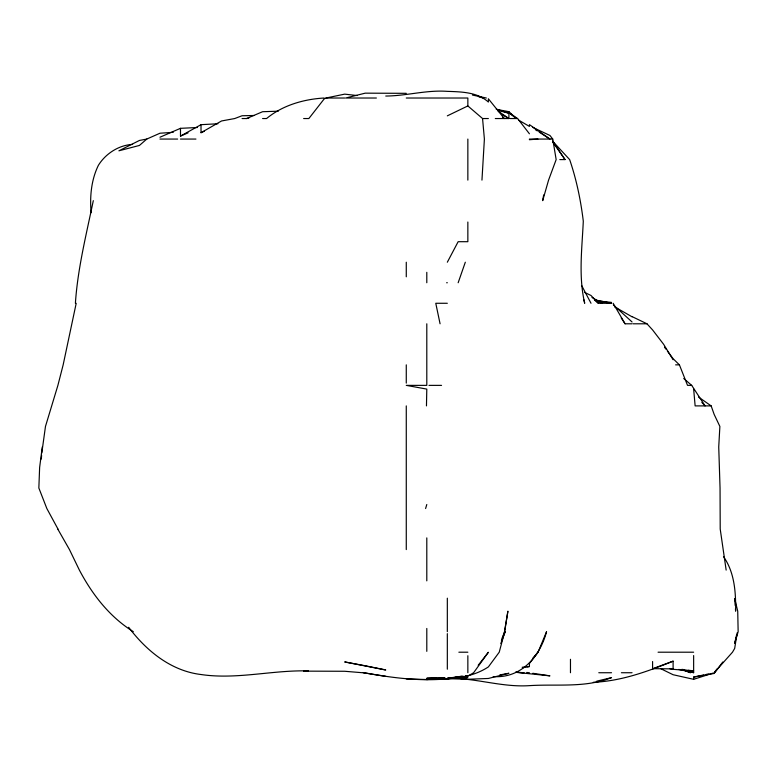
<?xml version="1.0" encoding="UTF-8"?>
<svg xmlns="http://www.w3.org/2000/svg" width="777" height="777" viewBox="0 0 777 777"><rect width="100%" height="100%" fill="white"/><g stroke="black" fill="none" stroke-linecap="round" stroke-linejoin="round"><path stroke-width="1.17" d="M426.466 405.895L426.796 389.102L406.274 385.373L426.796 385.373L426.796 323.795M481.954 180.118L484.392 139.064L482.556 118.541L467.851 105.934L467.851 98.019L406.274 98.019M75.398 303.273C77.69 268.58 86.296 234.615 93.308 200.641M41.317 459.022L41.608 455.4M41.803 452.991L45.474 426.427L57.896 385.373L63.16 364.85L76.204 303.273M42.288 446.95L39.627 467.472L38.85 488.005L46.843 508.527L57.984 529.05M737.13 632.876L734.683 648.426L732.488 652.204L714.16 672.736L716.986 668.997M504.661 630.545L507.905 611.159L504.671 631.682L499.232 652.204L488.374 666.919C470.182 678.875 447.834 679.535 426.796 678.36L443.706 677.923M543.667 194.94L542.686 200.641L548.572 180.118L556.157 159.596L552.748 139.064L549.951 135.48L532.672 127.35M736.528 635.159L734.683 643.288L738.15 631.682L737.723 611.159L734.683 598.62L735.188 605.458M425.602 508.527L426.796 504.506M501.418 640.802L504.477 631.682M458.158 282.75L465.316 262.218M500.806 643.56L505.225 631.682L502.146 638.16M529.428 663.5L538.053 652.204L546.552 631.682C539.957 656.75 520.92 678.603 493.201 676.573M447.329 262.218L458.148 241.696L467.851 241.696L467.851 222.028M722.795 661.985L714.16 673.455L693.638 677.068L693.638 679.321L673.105 674.727L660.984 668.812M478.166 665.287L488.374 652.262L473.611 672.736L467.851 676.145L447.329 678.272L455.303 677.136M532.556 658.478L538.034 652.204M146.775 139.064L139.442 145.445L118.91 150.806L139.442 140.452L146.775 139.064L159.965 133.226L173.252 132.323M217.919 123.757L201.02 124.679L201.02 132.712L221.542 120.969L234.703 118.541L242.074 115.754L254.147 115.491M197.397 127.506L180.487 128.331L180.487 136.092L201.02 124.679M357.245 95.561L344.697 94.134L325.99 98.019L324.174 98.922L308.848 118.541L303.642 118.541M447.329 115.851L467.851 105.934M201.02 132.712L204.254 131.264M159.965 137.228L180.487 128.331M180.487 136.092L188.053 132.867M242.074 118.541L246.591 118.541L262.597 111.713L278.292 111.189M687.927 670.162L693.638 670.92L673.105 669.327L673.105 661.159C647.455 671.513 621.231 681.167 593.278 682.303M652.583 661.538L652.583 668.715L673.105 661.159M693.638 679.321L713.014 673.096M596.707 681.186L611.528 677.612C585.236 688.111 556.915 683.886 529.428 685.644C506.167 687.208 483.595 680.545 460.606 678.7M693.638 677.068L703.894 674.902M706.176 674.417L708.459 673.941M246.591 118.541L248.873 118.075M132.595 144.396C118.726 145.163 105.623 153.642 98.388 165.316C91.2 179.982 89.734 196.63 91.123 212.713M499.776 674.931L508.906 673.261L488.374 678.467L467.851 679.263L448.533 678.7M522.591 667.734L529.428 666.54L529.428 663.063M463.286 676.417C430.876 682.925 397.435 678.719 365.219 672.96L344.697 671.27L303.642 671.134L307.265 670.939M462.15 676.301L447.329 678.758L426.796 678.36M462.15 676.291L447.329 678.739L467.851 677.505L460.606 677.797M449.601 678.418L457.585 677.204M459.867 676.854L463.286 676.33M457.585 676.816L461.004 676.33M522.183 667.258L524.601 667.016M527.01 666.783L529.428 666.54M537.937 139.064L529.428 139.724L529.428 139.064L552.748 139.064M426.796 679.564L444.91 678.224L426.796 679.525L406.274 678.952M436.46 677.913L426.796 678.574L444.91 677.913M385.751 96.037C406.449 95.921 426.563 89.831 447.329 91.356C461.363 91.832 477.369 92.065 488.374 102.049L488.374 98.786L504.292 118.541L502.525 116.977M308.479 670.92C272.542 669.891 236.898 679.826 201.02 674.523C170.911 670.91 146.397 650.796 128.661 627.272M449.737 678.224L456.983 677.942M324.174 98.019C303.758 99.184 282.556 105.293 266.569 118.541L262.597 118.541M325.99 98.019L344.697 98.019M376.379 98.019L345.668 98.019L365.219 93.162L406.274 93.318M482.556 118.541L488.374 118.541M495.289 118.541L508.906 118.541L508.906 111.684L496.357 109.334M510.207 118.541L517.608 118.541L529.428 133.79M159.965 139.064L177.632 139.064M180.487 139.064L195.94 139.064M559.838 159.596L565.034 159.596L552.719 141.025M446.629 282.75L447.329 282.75M447.329 303.273L435.771 303.273L440.073 323.795M594.667 300.087L598.329 303.273L611.528 303.273L594.424 299.796M621.212 317.929L625.077 323.795L632.06 323.795M633.138 323.795L646.979 323.795L652.583 329.924L663.636 344.318L673.105 359.732M675.621 364.85L679.409 364.85L687.528 385.373L691.705 385.373L705.108 405.895L701.835 402.389M428.982 385.373L441.55 385.373M726.155 570.104L720.211 529.05L720.046 488.005L718.735 446.95L719.871 426.427L714.16 414.413L711.159 405.895L695.133 405.895L693.638 388.879M458.867 652.204L467.851 652.204M658.07 652.204L693.638 652.204M598.785 672.736L611.528 672.736M621.396 672.736L632.06 672.736M652.583 668.657L673.105 668.88L670.823 668.521M515.899 672.309L524.057 672.736L515.899 672.231M515.763 672.309L549.951 675.854L532.847 673.28M596.707 300.835L611.528 302.408M529.428 672.765L526.748 672.455M363.296 672.736L385.751 676.349M682.225 669.395L684.508 669.706M600.126 301.583L611.528 303.273M669.687 668.638L673.105 669.327M472.474 95.056L486.353 98.019M678.807 669.424L693.638 672.678L693.638 655.555M478.953 96.892L483.401 98.019M498.64 110.528L508.906 113.228L496.357 109.168M685.654 670.114L693.638 672.678M597.63 301.602L602.049 303.273L592.006 297.474M681.759 669.405L690.423 672.736L683.925 670.007M584.518 292.346L591.006 295.483L598.329 303.273M632.06 316.598L646.979 323.795M614.607 306.837L632.06 316.802M519.007 120.357L529.428 126.408L529.428 124.621L549.951 139.064L539.199 132.129M502.748 114.957L508.906 118.541L498.154 111.16M535.295 129.613L537.247 130.876M508.906 112.723L517.608 118.541M698.504 397.028L711.159 405.895M133.333 631.682C109.576 616.87 92.317 594.58 79.39 570.104L69.464 549.582L57.76 529.05M509.829 113.452L516.307 118.541L508.906 111.684M683.731 378.486L691.705 385.373M613.315 304.895L632.06 321.969M679.409 364.85L673.105 358.692L667.356 351.029M553.039 141.628L569.658 159.596C576.466 179.555 580.759 200.223 583.294 221.173C582.06 248.591 578.37 276.107 584.692 303.273L583.945 299.854M664.481 347.193L665.918 349.116M552.719 141.997L565.034 159.596M613.15 303.273L625.077 323.795M723.601 556.759C734.634 572.571 735.887 592.492 735.615 611.159L735.44 608.877M581.827 285.829L591.006 303.273M570.473 659.294L570.473 672.736M467.851 139.064L467.851 180.118M467.851 655.73L467.851 672.736M447.329 598.183L447.329 631.682M447.329 633.653L447.329 669.201M426.796 272.319L426.796 282.75M426.796 537.888L426.796 580.866M426.796 628.457L426.796 651.349M406.274 262.218L406.274 276.797M406.274 364.85L406.274 383.11M406.274 405.895L406.274 549.582M467.851 675.64L465.569 676.029L467.851 675.64M365.219 665.772L344.697 661.936L385.751 669.978L365.219 665.772"/></g></svg>
